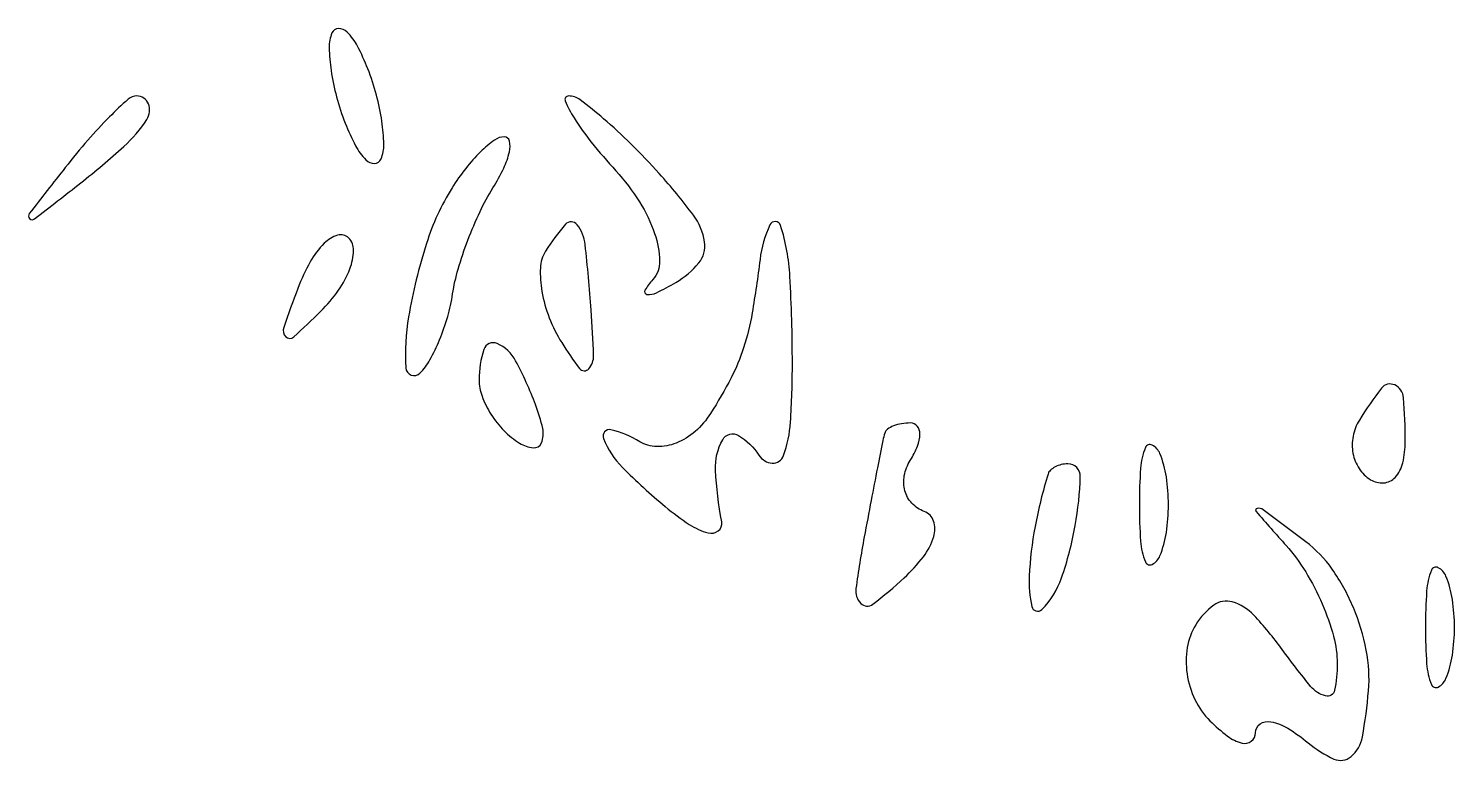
# Model space of a CAD drawing. Extents: x 153 to 7594, y 148 to 3762.
# Drawn here: x 4019.97 to 4054.87, y 2400.74 to 2418.65 of the extents above; entities that cross this region are included whole.
import ezdxf

# ---------------------------------------------------------------- set-up
doc = ezdxf.new("R2010")
doc.units = 0

msp = doc.modelspace()

# ---------------------------------------------------------------- linework, layer by layer
for points in [[(4027.379424, 2417.620576, 0.02936), (4027.512899, 2416.976788, 0.027034), (4027.723699, 2416.334634, 0.028056), (4027.97484, 2415.783166, 0.075634), (4028.229354, 2415.437313, 0.20062), (4028.440501, 2415.350664, 0.301311), (4028.600263, 2415.458071, 0.10434), (4028.667852, 2415.817916, 0.030876), (4028.620576, 2416.379424, 0.02936), (4028.487101, 2417.023212, 0.027034), (4028.276301, 2417.665366, 0.028056), (4028.02516, 2418.216834, 0.075634), (4027.770646, 2418.562687, 0.20062), (4027.559499, 2418.649336, 0.301311), (4027.399737, 2418.541929, 0.10434), (4027.332148, 2418.182084, 0.030876)], [(4020.872445, 2415.25, 0.001576), (4019.99236, 2414.120493, 0.377591), (4020, 2414, 0.377591), (4020.120493, 2413.99236, 0.001576), (4021.25, 2414.872445, 0.017685), (4022.306759, 2415.76332, 0.065617), (4022.869516, 2416.426111, 0.241985), (4022.90695, 2416.806605, 0.307699), (4022.622445, 2417, 0.184603), (4022.410139, 2416.91885, 0.013803), (4021.952641, 2416.485938, 0.017649), (4021.425681, 2415.920402, 0.012436)], [(4034.347194, 2415.168848, -0.042912), (4034.926138, 2414.406956, -0.059099), (4035.296617, 2413.632028, -0.074312), (4035.41853, 2412.960339, -0.194381), (4035.252182, 2412.508523, 0.051161), (4035.058401, 2412.245254, 0.539868), (4035.107277, 2412.146052, 0.146031), (4035.340096, 2412.185312, 0.016678), (4035.815143, 2412.438952, 0.089262), (4036.376854, 2412.913829, 0.213664), (4036.519195, 2413.428296, 0.123323), (4036.243403, 2414.087063, 0.023424), (4035.410155, 2415.099277, 0.013428), (4034.714847, 2415.827301, 0.018373), (4034.048438, 2416.441663, 0.015321), (4033.471658, 2416.905611, 0.163115), (4033.190025, 2417, 0.534792), (4033.108214, 2416.877445, 0.042525), (4033.323693, 2416.462099, 0.028869), (4033.746137, 2415.871982, 0.014138)], [(4030.337947, 2414.75, 0.062988), (4029.712808, 2413.394507, 0.033674), (4029.275472, 2411.599518, 0.058556), (4029.207058, 2410.349699, 0.645882), (4029.552424, 2410.219091, 0.069583), (4029.796271, 2410.542226, 0.028992), (4030.034168, 2411.035283, 0.027992), (4030.231451, 2411.600878, 0.032364), (4030.353156, 2412.158369, -0.033934), (4030.487037, 2412.762535, -0.019239), (4030.725973, 2413.473083, -0.019141), (4031.023173, 2414.173797, -0.029753), (4031.337137, 2414.75, 0.027408), (4031.601532, 2415.229864, 0.056998), (4031.741771, 2415.632812, 0.107025), (4031.743839, 2415.897707, 0.355247), (4031.618034, 2416, 0.159566), (4031.374983, 2415.920408, 0.035159), (4031.035758, 2415.632812, 0.033196), (4030.673287, 2415.228531, 0.026663)], [(4032.625, 2413.202254, 0.128639), (4032.499519, 2412.79328, 0.054383), (4032.538159, 2412.21595, 0.048904), (4032.717855, 2411.574698, 0.045688), (4033.021716, 2410.964862, 0.026786), (4033.461214, 2410.332182, 0.466464), (4033.681573, 2410.323985, 0.194081), (4033.802304, 2410.653032, 0.010863), (4033.742929, 2411.762608, 0.00828), (4033.595767, 2413.362138, 0.138873), (4033.398282, 2413.850493, 0.470282), (4033.112545, 2413.859452, 0.042372)], [(4037.875, 2413, -0.011034), (4037.68198, 2411.691188, -0.035571), (4037.473321, 2410.837056, -0.042426), (4037.167136, 2410.103705, -0.021319), (4036.665589, 2409.233688, -0.071156), (4036.288547, 2408.792936, -0.08571), (4035.824463, 2408.508358, -0.09898), (4035.347802, 2408.420758, -0.135319), (4034.930902, 2408.542705, 0.081199), (4034.226478, 2408.833524, 0.604606), (4034.044799, 2408.623298, 0.10189), (4034.508588, 2407.912295, 0.024255), (4035.556424, 2406.953172, 0.027634), (4036.143954, 2406.518036, 0.079894), (4036.604288, 2406.310933, 0.234074), (4036.854389, 2406.360733, 0.282778), (4036.938003, 2406.580727, -0.034479), (4036.786752, 2407.845472, -0.140818), (4036.961129, 2408.591214, -0.421323), (4037.347998, 2408.695702, -0.11848), (4037.848646, 2408.210655, 0.242214), (4038.175335, 2408.019174, 0.330549), (4038.449958, 2408.200517, 0.071527), (4038.621225, 2409.020533, 0.015773), (4038.666667, 2410.460655, 0.014285), (4038.605942, 2412.585648, 0.061345), (4038.380099, 2413.829055, 0.686934), (4038.11654, 2413.846152, 0.077005)], [(4026.564293, 2412.293128, 0.008399), (4026.21821, 2411.336218, 0.286372), (4026.270328, 2411.111181, 0.400052), (4026.463552, 2411.106486, 0.011214), (4027.124088, 2411.733333, 0.043285), (4027.558688, 2412.246577, 0.063152), (4027.837219, 2412.768815, 0.082976), (4027.927901, 2413.220211, 0.20742), (4027.806872, 2413.526461, 0.278911), (4027.538684, 2413.59249, 0.120343), (4027.210949, 2413.395085, 0.070189), (4026.866277, 2412.940734, 0.036269)], [(4031, 2410.059017, 0.088797), (4031.072509, 2409.65395, 0.053277), (4031.290385, 2409.21498, 0.051183), (4031.610411, 2408.810572, 0.061454), (4031.988546, 2408.507079, 0.1144), (4032.325929, 2408.393111, 0.32948), (4032.525685, 2408.512472, 0.155351), (4032.556862, 2408.868281, 0.036408), (4032.381557, 2409.448062, 0.029964), (4031.894727, 2410.51997, 0.168622), (4031.441482, 2410.942608, 0.444011), (4031.117673, 2410.798253, 0.079093)], [(4052.542705, 2409.069098, 0.090093), (4052.387618, 2408.673795, 0.095385), (4052.385962, 2408.257398, 0.099739), (4052.536973, 2407.88478, 0.108766), (4052.817021, 2407.613087, 0.158515), (4053.139071, 2407.534562, 0.191218), (4053.417083, 2407.669932, 0.126631), (4053.605052, 2408.024148, 0.059057), (4053.666667, 2408.543989, 0.019984), (4053.623697, 2409.618676, 0.269722), (4053.40792, 2409.929499, 0.350126), (4053.086603, 2409.852054, 0.02679)], [(4040.92569, 2408.75, 0.022793), (4040.881535, 2408.572145, 0.000863), (4040.74825, 2407.901001, 0.001553), (4040.594365, 2407.106034, 0.001093), (4040.42599, 2406.210854, 0.011565), (4040.221253, 2404.947033, 0.231671), (4040.339898, 2404.586399, 0.38084), (4040.63699, 2404.565601, 0.02148), (4041.401779, 2405.210854, 0.044192), (4041.873913, 2405.72929, 0.0891), (4042.124721, 2406.21984, 0.153297), (4042.121174, 2406.600167, 0.229742), (4041.895248, 2406.83541, -0.114708), (4041.593249, 2407.034295, -0.123777), (4041.42022, 2407.340954, -0.11536), (4041.40627, 2407.710759, -0.09064), (4041.552786, 2408.08541, 0.04317), (4041.729851, 2408.436341, 0.093821), (4041.787781, 2408.731339, 0.171839), (4041.721838, 2408.92166, 0.22806), (4041.559017, 2409, 0.041975), (4041.339617, 2408.981549, 0.052088), (4041.142383, 2408.926562, 0.061188), (4040.99411, 2408.845909, 0.166889)], [(4047.157895, 2407, 0.017491), (4047.189089, 2406.10856, 0.078554), (4047.306058, 2405.601562, 0.447206), (4047.474999, 2405.540618, 0.174857), (4047.662281, 2405.75, 0.057986), (4047.818615, 2406.320008, 0.037979), (4047.87034, 2407, 0.037979), (4047.818615, 2407.679992, 0.057986), (4047.662281, 2408.25, 0.174857), (4047.474999, 2408.459382, 0.447206), (4047.306058, 2408.398438, 0.078554), (4047.189089, 2407.89144, 0.017491)], [(4044.923489, 2407.75, 0.027547), (4044.606136, 2406.463842, 0.035196), (4044.464332, 2405.251818, 0.065115), (4044.526836, 2404.50893, 0.5934), (4044.770646, 2404.437313, 0.113475), (4045.253576, 2405.208601, 0.038882), (4045.589177, 2406.492318, 0.037687), (4045.712603, 2407.690578, 0.422234), (4045.411516, 2408, 0.056877), (4045.248454, 2407.981391, 0.061615), (4045.098408, 2407.926562, 0.069595), (4044.983217, 2407.845645, 0.131363)], [(4050.75, 2406.001772, -0.045434), (4051.228501, 2405.355624, -0.034702), (4051.632812, 2404.573751, -0.035591), (4051.910176, 2403.781375, -0.066488), (4052, 2403.10887, -0.049644), (4051.93543, 2402.460141, -0.430942), (4051.715174, 2402.322481, -0.159225), (4051.350733, 2402.556584, -0.013161), (4050.652643, 2403.460361, 0.029077), (4049.96061, 2404.299686, 0.137025), (4049.433622, 2404.623361, 0.23309), (4048.977593, 2404.540584, 0.0952), (4048.539776, 2404.064358, 0.098006), (4048.33124, 2403.507273, 0.077518), (4048.326038, 2402.862676, 0.075513), (4048.51955, 2402.23129, 0.084515), (4048.887132, 2401.712868, 0.035293), (4049.315273, 2401.341249, 0.097561), (4049.673095, 2401.168498, 0.233284), (4049.898562, 2401.21493, 0.231331), (4050, 2401.422445, -0.251243), (4050.114892, 2401.636658, -0.196093), (4050.377888, 2401.689677, -0.089934), (4050.79208, 2401.530109, -0.036418), (4051.286428, 2401.177249, 0.066407), (4051.921469, 2400.779018, 0.292245), (4052.339098, 2400.83837, 0.171116), (4052.615466, 2401.318799, 0.02513), (4052.766464, 2402.448928, 0.068598), (4052.712452, 2403.440695, 0.051881), (4052.395001, 2404.485194, 0.052672), (4051.877836, 2405.422989, 0.078748), (4051.230036, 2406.095896, 0.001516), (4050.188771, 2406.877986, 0.211781), (4050.04108, 2406.911599, 0.577865), (4050.014667, 2406.834285, 0.002366)], [(4054.157895, 2404, 0.017491), (4054.189089, 2403.10856, 0.078554), (4054.306058, 2402.601562, 0.447206), (4054.474999, 2402.540618, 0.174857), (4054.662281, 2402.75, 0.057986), (4054.818615, 2403.320008, 0.037979), (4054.87034, 2404, 0.037979), (4054.818615, 2404.679992, 0.057986), (4054.662281, 2405.25, 0.174857), (4054.474999, 2405.459382, 0.447206), (4054.306058, 2405.398438, 0.078554), (4054.189089, 2404.89144, 0.017491)]]:
    msp.add_lwpolyline(points, format="xyb", close=True)

doc.saveas('drawing.dxf')
